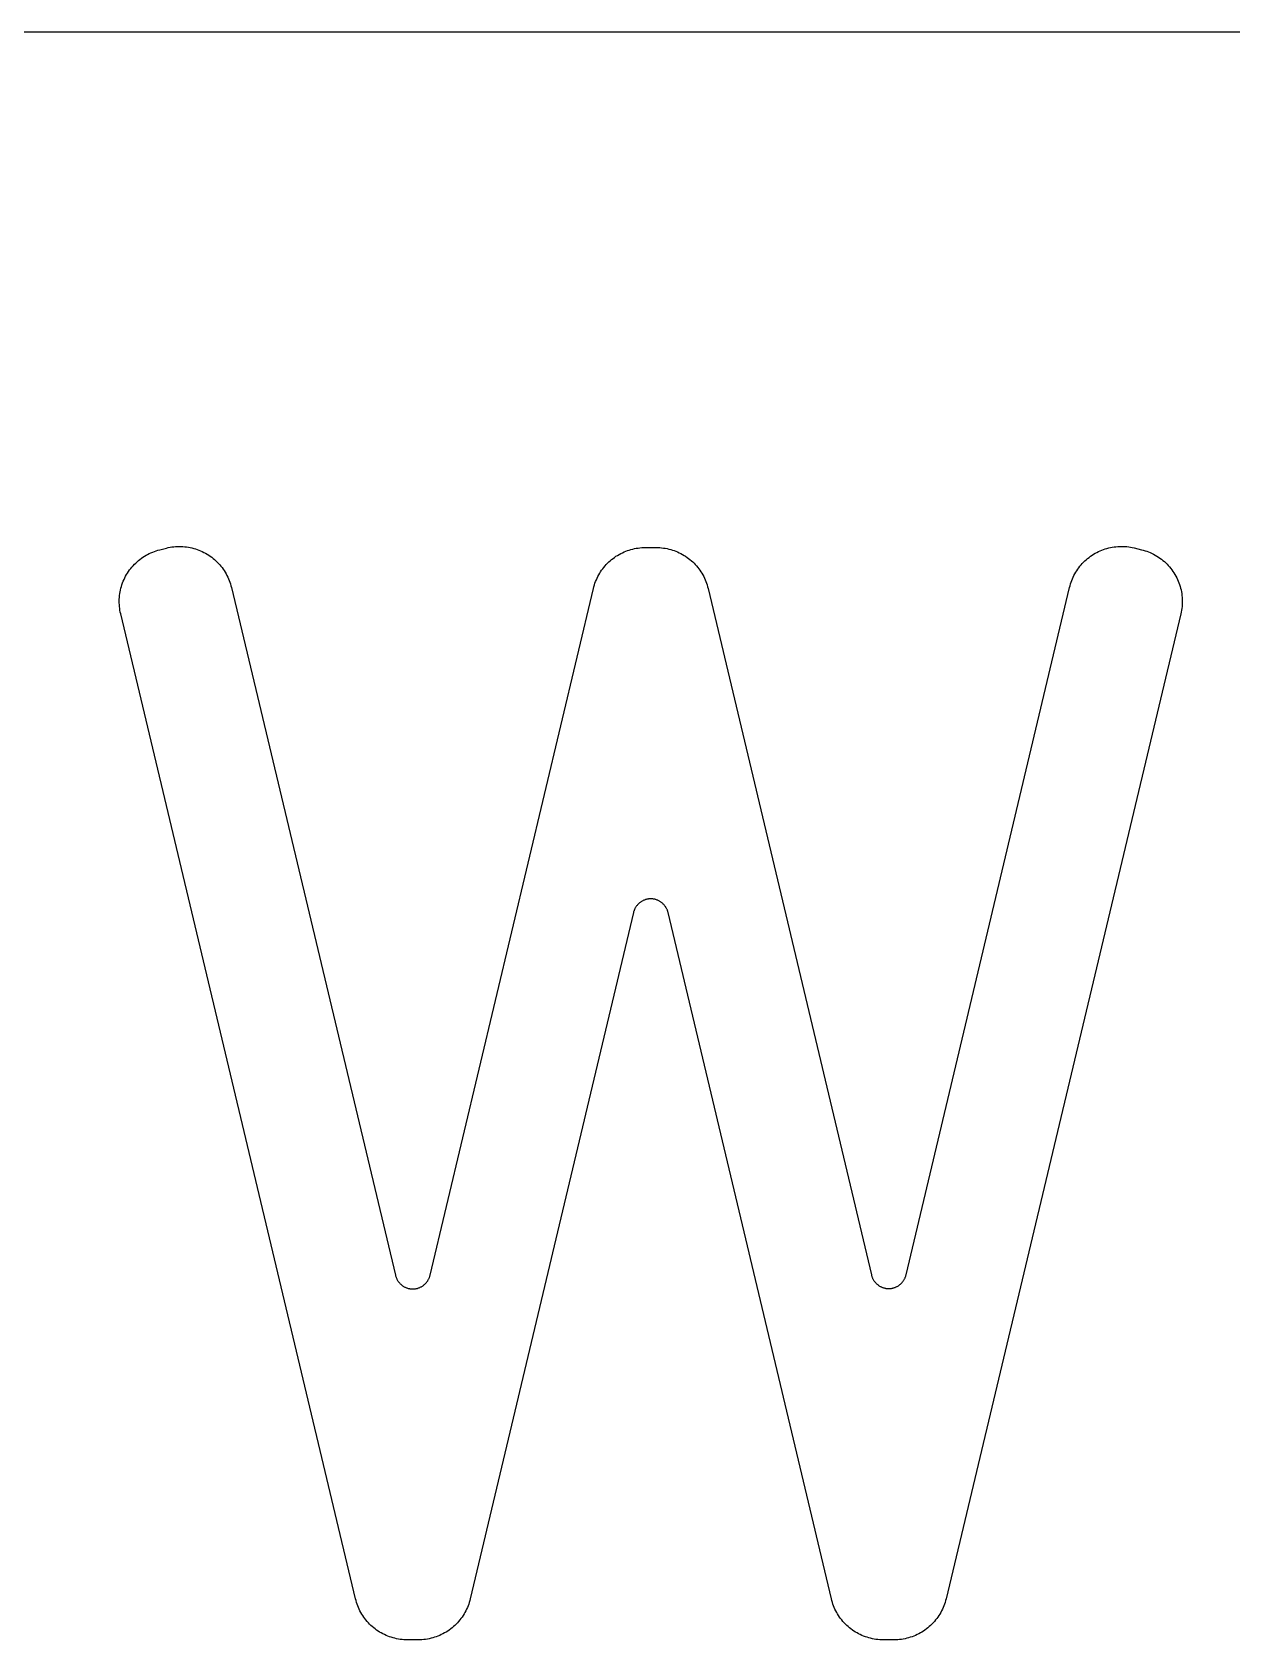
# Model space of a CAD drawing. Header units: millimetres. Extents: x -1283 to 2747, y -259 to 2557.
# Drawn here: x 1784.88 to 1809.65, y 422 to 455.21 of the extents above; entities that cross this region are included whole.
import ezdxf

# ---------------------------------------------------------------- set-up
doc = ezdxf.new("R2010")
doc.units = ezdxf.units.MM
doc.header["$MEASUREMENT"] = 0
doc.layers.add('Utwórz2D linie widoczne', color=7, linetype='Continuous', true_color=0x000000)

msp = doc.modelspace()

# ---------------------------------------------------------------- linework, layer by layer
at = {"layer": 'Utwórz2D linie widoczne'}
for p, q in [((1856.06, 455.208), (1483.06, 455.208)), ((1787.133, 444.34), (1787.165, 444.362)), ((1787.165, 444.362), (1787.197, 444.383)), ((1787.197, 444.383), (1787.23, 444.402)), ((1787.23, 444.402), (1787.263, 444.421)), ((1787.263, 444.421), (1787.297, 444.438)), ((1787.297, 444.438), (1787.332, 444.454)), ((1787.332, 444.454), (1787.367, 444.469)), ((1787.367, 444.469), (1787.403, 444.483)), ((1787.403, 444.483), (1787.439, 444.495)), ((1787.439, 444.495), (1787.475, 444.506)), ((1787.475, 444.506), (1787.512, 444.516)), ((1787.512, 444.516), (1787.652, 444.551)), ((1787.652, 444.551), (1787.689, 444.56)), ((1787.689, 444.56), (1787.726, 444.567)), ((1787.726, 444.567), (1787.764, 444.573)), ((1787.764, 444.573), (1787.801, 444.578)), ((1787.801, 444.578), (1787.839, 444.581)), ((1787.839, 444.581), (1787.877, 444.583)), ((1787.877, 444.583), (1787.915, 444.584)), ((1787.915, 444.584), (1787.953, 444.584)), ((1787.953, 444.584), (1787.991, 444.582)), ((1787.991, 444.582), (1788.028, 444.579)), ((1788.028, 444.579), (1788.066, 444.574)), ((1788.066, 444.574), (1788.104, 444.569)), ((1788.104, 444.569), (1788.141, 444.562)), ((1788.141, 444.562), (1788.178, 444.553)), ((1788.178, 444.553), (1788.215, 444.544)), ((1788.215, 444.544), (1788.251, 444.533)), ((1788.251, 444.533), (1788.287, 444.521)), ((1788.287, 444.521), (1788.322, 444.508)), ((1788.322, 444.508), (1788.357, 444.493)), ((1788.357, 444.493), (1788.392, 444.478)), ((1788.392, 444.478), (1788.426, 444.461)), ((1788.426, 444.461), (1788.459, 444.443)), ((1788.459, 444.443), (1788.492, 444.424)), ((1788.492, 444.424), (1788.524, 444.404)), ((1788.524, 444.404), (1788.555, 444.382)), ((1788.555, 444.382), (1788.586, 444.36)), ((1788.586, 444.36), (1788.616, 444.337)), ((1796.874, 444.336), (1796.904, 444.359)), ((1796.904, 444.359), (1796.935, 444.38)), ((1796.935, 444.38), (1796.967, 444.4)), ((1796.967, 444.4), (1797, 444.42)), ((1797, 444.42), (1797.033, 444.438)), ((1797.033, 444.438), (1797.067, 444.455)), ((1797.067, 444.455), (1797.101, 444.47)), ((1797.101, 444.47), (1797.136, 444.485)), ((1797.136, 444.485), (1797.171, 444.498)), ((1797.171, 444.498), (1797.207, 444.51)), ((1797.207, 444.51), (1797.243, 444.521)), ((1797.243, 444.521), (1797.28, 444.531)), ((1797.28, 444.531), (1797.317, 444.539)), ((1797.317, 444.539), (1797.354, 444.546)), ((1797.354, 444.546), (1797.391, 444.552)), ((1797.391, 444.552), (1797.429, 444.556)), ((1797.429, 444.556), (1797.467, 444.56)), ((1797.467, 444.56), (1797.504, 444.562)), ((1797.504, 444.562), (1797.542, 444.562)), ((1797.542, 444.562), (1797.765, 444.562)), ((1797.765, 444.562), (1797.803, 444.562)), ((1797.803, 444.562), (1797.841, 444.56)), ((1797.841, 444.56), (1797.878, 444.556)), ((1797.878, 444.556), (1797.916, 444.552)), ((1797.916, 444.552), (1797.953, 444.546)), ((1797.953, 444.546), (1797.99, 444.539)), ((1797.99, 444.539), (1798.027, 444.531)), ((1798.027, 444.531), (1798.064, 444.521)), ((1798.064, 444.521), (1798.1, 444.51)), ((1798.1, 444.51), (1798.136, 444.498)), ((1798.136, 444.498), (1798.171, 444.485)), ((1798.171, 444.485), (1798.206, 444.47)), ((1798.206, 444.47), (1798.24, 444.455)), ((1798.24, 444.455), (1798.274, 444.438)), ((1798.274, 444.438), (1798.307, 444.42)), ((1798.307, 444.42), (1798.34, 444.4)), ((1798.34, 444.4), (1798.372, 444.38)), ((1798.372, 444.38), (1798.403, 444.359)), ((1798.403, 444.359), (1798.434, 444.336)), ((1806.675, 444.335), (1806.705, 444.359)), ((1806.705, 444.359), (1806.735, 444.381)), ((1806.735, 444.381), (1806.766, 444.402)), ((1806.766, 444.402), (1806.798, 444.423)), ((1806.798, 444.423), (1806.831, 444.442)), ((1806.831, 444.442), (1806.864, 444.46)), ((1806.864, 444.46), (1806.898, 444.477)), ((1806.898, 444.477), (1806.932, 444.493)), ((1806.932, 444.493), (1806.967, 444.507)), ((1806.967, 444.507), (1807.002, 444.52)), ((1807.002, 444.52), (1807.038, 444.533)), ((1807.038, 444.533), (1807.074, 444.543)), ((1807.074, 444.543), (1807.11, 444.553)), ((1807.11, 444.553), (1807.147, 444.562)), ((1807.147, 444.562), (1807.184, 444.569)), ((1807.184, 444.569), (1807.221, 444.575)), ((1807.221, 444.575), (1807.259, 444.579)), ((1807.259, 444.579), (1807.296, 444.582)), ((1807.296, 444.582), (1807.334, 444.584)), ((1807.334, 444.584), (1807.372, 444.585)), ((1807.372, 444.585), (1807.41, 444.585)), ((1807.41, 444.585), (1807.447, 444.583)), ((1807.447, 444.583), (1807.485, 444.58)), ((1807.485, 444.58), (1807.522, 444.575)), ((1807.522, 444.575), (1807.56, 444.569)), ((1807.56, 444.569), (1807.597, 444.563)), ((1807.597, 444.563), (1807.634, 444.554)), ((1807.634, 444.554), (1807.787, 444.517)), ((1807.787, 444.517), (1807.824, 444.507)), ((1807.824, 444.507), (1807.861, 444.496)), ((1807.861, 444.496), (1807.897, 444.484)), ((1807.897, 444.484), (1807.933, 444.471)), ((1807.933, 444.471), (1807.969, 444.456)), ((1807.969, 444.456), (1808.004, 444.44)), ((1808.004, 444.44), (1808.038, 444.423)), ((1808.038, 444.423), (1808.072, 444.404)), ((1808.072, 444.404), (1808.105, 444.385)), ((1808.105, 444.385), (1808.137, 444.364)), ((1808.137, 444.364), (1808.169, 444.342)), ((1786.827, 444.003), (1786.847, 444.035)), ((1786.847, 444.035), (1786.868, 444.067)), ((1786.868, 444.067), (1786.89, 444.099)), ((1786.89, 444.099), (1786.913, 444.129)), ((1786.913, 444.129), (1786.938, 444.159)), ((1786.938, 444.159), (1786.963, 444.187)), ((1786.963, 444.187), (1786.989, 444.215)), ((1786.989, 444.215), (1787.016, 444.242)), ((1787.016, 444.242), (1787.044, 444.268)), ((1787.044, 444.268), (1787.073, 444.293)), ((1787.073, 444.293), (1787.103, 444.317)), ((1787.103, 444.317), (1787.133, 444.34)), ((1788.616, 444.337), (1788.645, 444.312)), ((1788.645, 444.312), (1788.673, 444.287)), ((1788.673, 444.287), (1788.7, 444.26)), ((1788.7, 444.26), (1788.726, 444.233)), ((1788.726, 444.233), (1788.752, 444.205)), ((1788.752, 444.205), (1788.776, 444.176)), ((1788.776, 444.176), (1788.799, 444.146)), ((1788.799, 444.146), (1788.822, 444.115)), ((1788.822, 444.115), (1788.843, 444.084)), ((1788.843, 444.084), (1788.863, 444.052)), ((1788.863, 444.052), (1788.882, 444.019)), ((1788.882, 444.019), (1788.9, 443.986)), ((1796.579, 443.996), (1796.598, 444.029)), ((1796.598, 444.029), (1796.618, 444.061)), ((1796.618, 444.061), (1796.639, 444.092)), ((1796.639, 444.092), (1796.661, 444.123)), ((1796.661, 444.123), (1796.684, 444.152)), ((1796.684, 444.152), (1796.709, 444.181)), ((1796.709, 444.181), (1796.734, 444.21)), ((1796.734, 444.21), (1796.76, 444.237)), ((1796.76, 444.237), (1796.787, 444.263)), ((1796.787, 444.263), (1796.815, 444.289)), ((1796.815, 444.289), (1796.844, 444.313)), ((1796.844, 444.313), (1796.874, 444.336)), ((1798.434, 444.336), (1798.463, 444.313)), ((1798.463, 444.313), (1798.492, 444.289)), ((1798.492, 444.289), (1798.52, 444.263)), ((1798.52, 444.263), (1798.547, 444.237)), ((1798.547, 444.237), (1798.573, 444.21)), ((1798.573, 444.21), (1798.599, 444.181)), ((1798.599, 444.181), (1798.623, 444.152)), ((1798.623, 444.152), (1798.646, 444.123)), ((1798.646, 444.123), (1798.668, 444.092)), ((1798.668, 444.092), (1798.689, 444.061)), ((1798.689, 444.061), (1798.71, 444.029)), ((1798.71, 444.029), (1798.728, 443.996)), ((1806.393, 443.985), (1806.411, 444.018)), ((1806.411, 444.018), (1806.43, 444.051)), ((1806.43, 444.051), (1806.45, 444.083)), ((1806.45, 444.083), (1806.471, 444.114)), ((1806.471, 444.114), (1806.493, 444.145)), ((1806.493, 444.145), (1806.516, 444.175)), ((1806.516, 444.175), (1806.54, 444.204)), ((1806.54, 444.204), (1806.565, 444.232)), ((1806.565, 444.232), (1806.591, 444.259)), ((1806.591, 444.259), (1806.618, 444.285)), ((1806.618, 444.285), (1806.646, 444.311)), ((1806.646, 444.311), (1806.675, 444.335)), ((1808.169, 444.342), (1808.2, 444.32)), ((1808.2, 444.32), (1808.23, 444.296)), ((1808.23, 444.296), (1808.259, 444.271)), ((1808.259, 444.271), (1808.287, 444.245)), ((1808.287, 444.245), (1808.314, 444.218)), ((1808.314, 444.218), (1808.341, 444.19)), ((1808.341, 444.19), (1808.366, 444.161)), ((1808.366, 444.161), (1808.391, 444.132)), ((1808.391, 444.132), (1808.414, 444.101)), ((1808.414, 444.101), (1808.436, 444.07)), ((1808.436, 444.07), (1808.457, 444.038)), ((1808.457, 444.038), (1808.478, 444.005)), ((1786.703, 443.684), (1786.711, 443.721)), ((1786.711, 443.721), (1786.722, 443.758)), ((1786.722, 443.758), (1786.733, 443.794)), ((1786.733, 443.794), (1786.746, 443.83)), ((1786.746, 443.83), (1786.76, 443.866)), ((1786.76, 443.866), (1786.775, 443.901)), ((1786.775, 443.901), (1786.791, 443.936)), ((1786.791, 443.936), (1786.809, 443.969)), ((1786.809, 443.969), (1786.827, 444.003)), ((1788.9, 443.986), (1788.917, 443.952)), ((1788.917, 443.952), (1788.932, 443.917)), ((1788.932, 443.917), (1788.947, 443.882)), ((1788.947, 443.882), (1788.96, 443.847)), ((1788.96, 443.847), (1788.972, 443.811)), ((1788.972, 443.811), (1788.982, 443.774)), ((1788.982, 443.774), (1788.992, 443.738)), ((1788.992, 443.738), (1792.381, 429.529)), ((1793.096, 429.529), (1796.47, 443.715)), ((1796.47, 443.715), (1796.479, 443.752)), ((1796.479, 443.752), (1796.49, 443.788)), ((1796.49, 443.788), (1796.501, 443.824)), ((1796.501, 443.824), (1796.514, 443.859)), ((1796.514, 443.859), (1796.529, 443.894)), ((1796.529, 443.894), (1796.544, 443.929)), ((1796.544, 443.929), (1796.561, 443.963)), ((1796.561, 443.963), (1796.579, 443.996)), ((1798.728, 443.996), (1798.746, 443.963)), ((1798.746, 443.963), (1798.763, 443.929)), ((1798.763, 443.929), (1798.778, 443.894)), ((1798.778, 443.894), (1798.793, 443.859)), ((1798.793, 443.859), (1798.806, 443.824)), ((1798.806, 443.824), (1798.818, 443.788)), ((1798.818, 443.788), (1798.828, 443.752)), ((1798.828, 443.752), (1798.838, 443.715)), ((1798.838, 443.715), (1802.209, 429.537)), ((1802.924, 429.537), (1806.302, 443.738)), ((1806.302, 443.738), (1806.311, 443.774)), ((1806.311, 443.774), (1806.322, 443.811)), ((1806.322, 443.811), (1806.333, 443.846)), ((1806.333, 443.846), (1806.347, 443.882)), ((1806.347, 443.882), (1806.361, 443.917)), ((1806.361, 443.917), (1806.376, 443.951)), ((1806.376, 443.951), (1806.393, 443.985)), ((1808.478, 444.005), (1808.496, 443.972)), ((1808.496, 443.972), (1808.514, 443.938)), ((1808.514, 443.938), (1808.531, 443.903)), ((1808.531, 443.903), (1808.546, 443.868)), ((1808.546, 443.868), (1808.56, 443.832)), ((1808.56, 443.832), (1808.573, 443.796)), ((1808.573, 443.796), (1808.584, 443.759)), ((1808.584, 443.759), (1808.595, 443.722)), ((1808.595, 443.722), (1808.604, 443.685)), ((1808.604, 443.685), (1808.611, 443.647)), ((1786.677, 443.456), (1786.678, 443.495)), ((1786.677, 443.418), (1786.677, 443.456)), ((1786.679, 443.38), (1786.677, 443.418)), ((1786.678, 443.495), (1786.68, 443.533)), ((1786.682, 443.342), (1786.679, 443.38)), ((1786.68, 443.533), (1786.684, 443.571)), ((1786.684, 443.571), (1786.689, 443.609)), ((1786.689, 443.609), (1786.695, 443.646)), ((1786.695, 443.646), (1786.703, 443.684)), ((1808.611, 443.647), (1808.618, 443.609)), ((1808.618, 443.609), (1808.623, 443.571)), ((1808.623, 443.571), (1808.627, 443.533)), ((1808.628, 443.38), (1808.625, 443.341)), ((1808.627, 443.533), (1808.629, 443.495)), ((1808.63, 443.418), (1808.628, 443.38)), ((1808.629, 443.495), (1808.63, 443.456)), ((1808.63, 443.456), (1808.63, 443.418)), ((1786.686, 443.304), (1786.682, 443.342)), ((1786.692, 443.266), (1786.686, 443.304)), ((1786.699, 443.228), (1786.692, 443.266)), ((1786.707, 443.191), (1786.699, 443.228)), ((1791.557, 422.845), (1786.707, 443.191)), ((1808.6, 443.19), (1803.751, 422.845)), ((1808.608, 443.228), (1808.6, 443.19)), ((1808.615, 443.265), (1808.608, 443.228)), ((1808.621, 443.303), (1808.615, 443.265)), ((1808.625, 443.341), (1808.621, 443.303)), ((1797.303, 437.047), (1797.299, 437.034)), ((1797.307, 437.059), (1797.303, 437.047)), ((1797.311, 437.071), (1797.307, 437.059)), ((1797.316, 437.082), (1797.311, 437.071)), ((1797.321, 437.094), (1797.316, 437.082)), ((1797.327, 437.106), (1797.321, 437.094)), ((1797.333, 437.117), (1797.327, 437.106)), ((1797.339, 437.128), (1797.333, 437.117)), ((1797.346, 437.139), (1797.339, 437.128)), ((1797.353, 437.149), (1797.346, 437.139)), ((1797.361, 437.159), (1797.353, 437.149)), ((1797.369, 437.169), (1797.361, 437.159)), ((1797.377, 437.179), (1797.369, 437.169)), ((1797.386, 437.189), (1797.377, 437.179)), ((1797.395, 437.198), (1797.386, 437.189)), ((1797.404, 437.207), (1797.395, 437.198)), ((1797.413, 437.215), (1797.404, 437.207)), ((1797.423, 437.223), (1797.413, 437.215)), ((1797.433, 437.231), (1797.423, 437.223)), ((1797.443, 437.239), (1797.433, 437.231)), ((1797.454, 437.246), (1797.443, 437.239)), ((1797.465, 437.252), (1797.454, 437.246)), ((1797.476, 437.259), (1797.465, 437.252)), ((1797.487, 437.265), (1797.476, 437.259)), ((1797.499, 437.27), (1797.487, 437.265)), ((1797.51, 437.276), (1797.499, 437.27)), ((1797.522, 437.28), (1797.51, 437.276)), ((1797.534, 437.285), (1797.522, 437.28)), ((1797.546, 437.289), (1797.534, 437.285)), ((1797.559, 437.292), (1797.546, 437.289)), ((1797.571, 437.295), (1797.559, 437.292)), ((1797.584, 437.298), (1797.571, 437.295)), ((1797.596, 437.3), (1797.584, 437.298)), ((1797.609, 437.302), (1797.596, 437.3)), ((1797.621, 437.303), (1797.609, 437.302)), ((1797.634, 437.304), (1797.621, 437.303)), ((1797.647, 437.304), (1797.634, 437.304)), ((1797.66, 437.304), (1797.647, 437.304)), ((1797.673, 437.304), (1797.66, 437.304)), ((1797.685, 437.303), (1797.673, 437.304)), ((1797.698, 437.302), (1797.685, 437.303)), ((1797.711, 437.3), (1797.698, 437.302)), ((1797.723, 437.298), (1797.711, 437.3)), ((1797.736, 437.295), (1797.723, 437.298)), ((1797.748, 437.292), (1797.736, 437.295)), ((1797.76, 437.289), (1797.748, 437.292)), ((1797.772, 437.285), (1797.76, 437.289)), ((1797.784, 437.28), (1797.772, 437.285)), ((1797.796, 437.276), (1797.784, 437.28)), ((1797.808, 437.27), (1797.796, 437.276)), ((1797.819, 437.265), (1797.808, 437.27)), ((1797.831, 437.259), (1797.819, 437.265)), ((1797.842, 437.252), (1797.831, 437.259)), ((1797.853, 437.246), (1797.842, 437.252)), ((1797.863, 437.239), (1797.853, 437.246)), ((1797.874, 437.231), (1797.863, 437.239)), ((1797.884, 437.223), (1797.874, 437.231)), ((1797.893, 437.215), (1797.884, 437.223)), ((1797.903, 437.207), (1797.893, 437.215)), ((1797.912, 437.198), (1797.903, 437.207)), ((1797.921, 437.189), (1797.912, 437.198)), ((1797.93, 437.179), (1797.921, 437.189)), ((1797.938, 437.169), (1797.93, 437.179)), ((1797.946, 437.159), (1797.938, 437.169)), ((1797.953, 437.149), (1797.946, 437.159)), ((1797.961, 437.139), (1797.953, 437.149)), ((1797.967, 437.128), (1797.961, 437.139)), ((1797.974, 437.117), (1797.967, 437.128)), ((1797.98, 437.106), (1797.974, 437.117)), ((1797.986, 437.094), (1797.98, 437.106)), ((1797.991, 437.082), (1797.986, 437.094)), ((1797.996, 437.071), (1797.991, 437.082)), ((1798, 437.059), (1797.996, 437.071)), ((1798.004, 437.047), (1798, 437.059)), ((1798.008, 437.034), (1798.004, 437.047)), ((1797.296, 437.022), (1793.925, 422.845)), ((1797.299, 437.034), (1797.296, 437.022)), ((1798.011, 437.022), (1798.008, 437.034)), ((1801.383, 422.845), (1798.011, 437.022)), ((1792.381, 429.529), (1792.384, 429.517)), ((1792.384, 429.517), (1792.388, 429.505)), ((1792.388, 429.505), (1792.392, 429.492)), ((1792.392, 429.492), (1792.396, 429.48)), ((1792.396, 429.48), (1792.401, 429.469)), ((1792.401, 429.469), (1792.406, 429.457)), ((1792.406, 429.457), (1792.412, 429.446)), ((1792.412, 429.446), (1792.418, 429.434)), ((1792.418, 429.434), (1792.424, 429.423)), ((1792.424, 429.423), (1792.431, 429.413)), ((1792.431, 429.413), (1792.438, 429.402)), ((1793.038, 429.402), (1793.046, 429.413)), ((1793.046, 429.413), (1793.052, 429.424)), ((1793.052, 429.424), (1793.059, 429.435)), ((1793.059, 429.435), (1793.065, 429.446)), ((1793.065, 429.446), (1793.07, 429.457)), ((1793.07, 429.457), (1793.076, 429.469)), ((1793.076, 429.469), (1793.081, 429.481)), ((1793.081, 429.481), (1793.085, 429.493)), ((1793.085, 429.493), (1793.089, 429.505)), ((1793.089, 429.505), (1793.093, 429.517)), ((1793.093, 429.517), (1793.096, 429.529)), ((1802.209, 429.537), (1802.213, 429.525)), ((1802.213, 429.525), (1802.216, 429.513)), ((1802.216, 429.513), (1802.22, 429.5)), ((1802.22, 429.5), (1802.225, 429.488)), ((1802.225, 429.488), (1802.229, 429.477)), ((1802.229, 429.477), (1802.235, 429.465)), ((1802.235, 429.465), (1802.24, 429.454)), ((1802.24, 429.454), (1802.246, 429.442)), ((1802.246, 429.442), (1802.253, 429.431)), ((1802.253, 429.431), (1802.26, 429.42)), ((1802.26, 429.42), (1802.267, 429.41)), ((1802.267, 429.41), (1802.274, 429.4)), ((1802.859, 429.4), (1802.867, 429.41)), ((1802.867, 429.41), (1802.874, 429.42)), ((1802.874, 429.42), (1802.881, 429.431)), ((1802.881, 429.431), (1802.887, 429.442)), ((1802.887, 429.442), (1802.893, 429.454)), ((1802.893, 429.454), (1802.899, 429.465)), ((1802.899, 429.465), (1802.904, 429.477)), ((1802.904, 429.477), (1802.909, 429.488)), ((1802.909, 429.488), (1802.914, 429.5)), ((1802.914, 429.5), (1802.918, 429.513)), ((1802.918, 429.513), (1802.921, 429.525)), ((1802.921, 429.525), (1802.924, 429.537)), ((1792.438, 429.402), (1792.446, 429.392)), ((1792.446, 429.392), (1792.454, 429.382)), ((1792.454, 429.382), (1792.462, 429.372)), ((1792.462, 429.372), (1792.471, 429.363)), ((1792.471, 429.363), (1792.48, 429.353)), ((1792.48, 429.353), (1792.489, 429.345)), ((1792.489, 429.345), (1792.498, 429.336)), ((1792.498, 429.336), (1792.508, 429.328)), ((1792.508, 429.328), (1792.518, 429.32)), ((1792.518, 429.32), (1792.529, 429.313)), ((1792.529, 429.313), (1792.539, 429.306)), ((1792.539, 429.306), (1792.55, 429.299)), ((1792.55, 429.299), (1792.561, 429.292)), ((1792.561, 429.292), (1792.572, 429.286)), ((1792.572, 429.286), (1792.584, 429.281)), ((1792.584, 429.281), (1792.596, 429.276)), ((1792.596, 429.276), (1792.607, 429.271)), ((1792.607, 429.271), (1792.619, 429.267)), ((1792.619, 429.267), (1792.632, 429.263)), ((1792.632, 429.263), (1792.644, 429.259)), ((1792.644, 429.259), (1792.656, 429.256)), ((1792.656, 429.256), (1792.669, 429.254)), ((1792.669, 429.254), (1792.681, 429.251)), ((1792.681, 429.251), (1792.694, 429.25)), ((1792.694, 429.25), (1792.707, 429.248)), ((1792.707, 429.248), (1792.719, 429.247)), ((1792.719, 429.247), (1792.732, 429.247)), ((1792.732, 429.247), (1792.745, 429.247)), ((1792.745, 429.247), (1792.758, 429.247)), ((1792.758, 429.247), (1792.77, 429.248)), ((1792.77, 429.248), (1792.783, 429.25)), ((1792.783, 429.25), (1792.796, 429.251)), ((1792.796, 429.251), (1792.808, 429.254)), ((1792.808, 429.254), (1792.821, 429.256)), ((1792.821, 429.256), (1792.833, 429.259)), ((1792.833, 429.259), (1792.845, 429.263)), ((1792.845, 429.263), (1792.857, 429.267)), ((1792.857, 429.267), (1792.869, 429.271)), ((1792.869, 429.271), (1792.881, 429.276)), ((1792.881, 429.276), (1792.893, 429.281)), ((1792.893, 429.281), (1792.904, 429.287)), ((1792.904, 429.287), (1792.916, 429.293)), ((1792.916, 429.293), (1792.927, 429.299)), ((1792.927, 429.299), (1792.938, 429.306)), ((1792.938, 429.306), (1792.948, 429.313)), ((1792.948, 429.313), (1792.959, 429.32)), ((1792.959, 429.32), (1792.969, 429.328)), ((1792.969, 429.328), (1792.978, 429.336)), ((1792.978, 429.336), (1792.988, 429.345)), ((1792.988, 429.345), (1792.997, 429.354)), ((1792.997, 429.354), (1793.006, 429.363)), ((1793.006, 429.363), (1793.015, 429.372)), ((1793.015, 429.372), (1793.023, 429.382)), ((1793.023, 429.382), (1793.031, 429.392)), ((1793.031, 429.392), (1793.038, 429.402)), ((1802.274, 429.4), (1802.282, 429.39)), ((1802.282, 429.39), (1802.291, 429.38)), ((1802.291, 429.38), (1802.299, 429.37)), ((1802.299, 429.37), (1802.308, 429.361)), ((1802.308, 429.361), (1802.317, 429.352)), ((1802.317, 429.352), (1802.327, 429.344)), ((1802.327, 429.344), (1802.337, 429.336)), ((1802.337, 429.336), (1802.347, 429.328)), ((1802.347, 429.328), (1802.357, 429.32)), ((1802.357, 429.32), (1802.368, 429.313)), ((1802.368, 429.313), (1802.378, 429.307)), ((1802.378, 429.307), (1802.389, 429.3)), ((1802.389, 429.3), (1802.401, 429.294)), ((1802.401, 429.294), (1802.412, 429.289)), ((1802.412, 429.289), (1802.424, 429.284)), ((1802.424, 429.284), (1802.436, 429.279)), ((1802.436, 429.279), (1802.448, 429.274)), ((1802.448, 429.274), (1802.46, 429.271)), ((1802.46, 429.271), (1802.472, 429.267)), ((1802.472, 429.267), (1802.485, 429.264)), ((1802.485, 429.264), (1802.497, 429.261)), ((1802.497, 429.261), (1802.51, 429.259)), ((1802.51, 429.259), (1802.522, 429.257)), ((1802.522, 429.257), (1802.535, 429.256)), ((1802.535, 429.256), (1802.548, 429.255)), ((1802.548, 429.255), (1802.56, 429.255)), ((1802.56, 429.255), (1802.573, 429.255)), ((1802.573, 429.255), (1802.586, 429.255)), ((1802.586, 429.255), (1802.599, 429.256)), ((1802.599, 429.256), (1802.611, 429.257)), ((1802.611, 429.257), (1802.624, 429.259)), ((1802.624, 429.259), (1802.637, 429.261)), ((1802.637, 429.261), (1802.649, 429.264)), ((1802.649, 429.264), (1802.662, 429.267)), ((1802.662, 429.267), (1802.674, 429.271)), ((1802.674, 429.271), (1802.686, 429.274)), ((1802.686, 429.274), (1802.698, 429.279)), ((1802.698, 429.279), (1802.71, 429.284)), ((1802.71, 429.284), (1802.721, 429.289)), ((1802.721, 429.289), (1802.733, 429.294)), ((1802.733, 429.294), (1802.744, 429.3)), ((1802.744, 429.3), (1802.755, 429.307)), ((1802.755, 429.307), (1802.766, 429.313)), ((1802.766, 429.313), (1802.777, 429.32)), ((1802.777, 429.32), (1802.787, 429.328)), ((1802.787, 429.328), (1802.797, 429.336)), ((1802.797, 429.336), (1802.807, 429.344)), ((1802.807, 429.344), (1802.816, 429.352)), ((1802.816, 429.352), (1802.826, 429.361)), ((1802.826, 429.361), (1802.835, 429.37)), ((1802.835, 429.37), (1802.843, 429.38)), ((1802.843, 429.38), (1802.851, 429.39)), ((1802.851, 429.39), (1802.859, 429.4)), ((1791.566, 422.808), (1791.557, 422.845)), ((1791.577, 422.772), (1791.566, 422.808)), ((1791.589, 422.736), (1791.577, 422.772)), ((1793.905, 422.772), (1793.893, 422.737)), ((1793.916, 422.809), (1793.905, 422.772)), ((1793.925, 422.845), (1793.916, 422.809)), ((1801.392, 422.809), (1801.383, 422.845)), ((1801.403, 422.772), (1801.392, 422.809)), ((1801.414, 422.737), (1801.403, 422.772)), ((1803.731, 422.772), (1803.719, 422.736)), ((1803.742, 422.808), (1803.731, 422.772)), ((1803.751, 422.845), (1803.742, 422.808)), ((1791.602, 422.701), (1791.589, 422.736)), ((1791.616, 422.666), (1791.602, 422.701)), ((1791.631, 422.631), (1791.616, 422.666)), ((1791.648, 422.597), (1791.631, 422.631)), ((1791.666, 422.564), (1791.648, 422.597)), ((1791.685, 422.531), (1791.666, 422.564)), ((1791.705, 422.499), (1791.685, 422.531)), ((1791.726, 422.468), (1791.705, 422.499)), ((1791.748, 422.437), (1791.726, 422.468)), ((1791.772, 422.408), (1791.748, 422.437)), ((1793.734, 422.438), (1793.71, 422.408)), ((1793.756, 422.468), (1793.734, 422.438)), ((1793.777, 422.5), (1793.756, 422.468)), ((1793.797, 422.532), (1793.777, 422.5)), ((1793.816, 422.564), (1793.797, 422.532)), ((1793.834, 422.598), (1793.816, 422.564)), ((1793.85, 422.632), (1793.834, 422.598)), ((1793.866, 422.666), (1793.85, 422.632)), ((1793.88, 422.701), (1793.866, 422.666)), ((1793.893, 422.737), (1793.88, 422.701)), ((1801.427, 422.701), (1801.414, 422.737)), ((1801.442, 422.666), (1801.427, 422.701)), ((1801.457, 422.632), (1801.442, 422.666)), ((1801.474, 422.598), (1801.457, 422.632)), ((1801.492, 422.564), (1801.474, 422.598)), ((1801.511, 422.532), (1801.492, 422.564)), ((1801.531, 422.5), (1801.511, 422.532)), ((1801.552, 422.468), (1801.531, 422.5)), ((1801.574, 422.438), (1801.552, 422.468)), ((1801.597, 422.408), (1801.574, 422.438)), ((1803.559, 422.437), (1803.536, 422.408)), ((1803.582, 422.468), (1803.559, 422.437)), ((1803.603, 422.499), (1803.582, 422.468)), ((1803.623, 422.531), (1803.603, 422.499)), ((1803.642, 422.564), (1803.623, 422.531)), ((1803.66, 422.597), (1803.642, 422.564)), ((1803.676, 422.631), (1803.66, 422.597)), ((1803.692, 422.666), (1803.676, 422.631)), ((1803.706, 422.701), (1803.692, 422.666)), ((1803.719, 422.736), (1803.706, 422.701)), ((1791.796, 422.379), (1791.772, 422.408)), ((1791.821, 422.35), (1791.796, 422.379)), ((1791.847, 422.323), (1791.821, 422.35)), ((1791.874, 422.297), (1791.847, 422.323)), ((1791.902, 422.271), (1791.874, 422.297)), ((1791.931, 422.247), (1791.902, 422.271)), ((1791.961, 422.224), (1791.931, 422.247)), ((1791.991, 422.201), (1791.961, 422.224)), ((1792.022, 422.18), (1791.991, 422.201)), ((1792.054, 422.16), (1792.022, 422.18)), ((1792.087, 422.14), (1792.054, 422.16)), ((1792.12, 422.122), (1792.087, 422.14)), ((1792.154, 422.106), (1792.12, 422.122)), ((1792.188, 422.09), (1792.154, 422.106)), ((1793.328, 422.106), (1793.294, 422.09)), ((1793.362, 422.123), (1793.328, 422.106)), ((1793.395, 422.141), (1793.362, 422.123)), ((1793.428, 422.16), (1793.395, 422.141)), ((1793.459, 422.18), (1793.428, 422.16)), ((1793.491, 422.201), (1793.459, 422.18)), ((1793.521, 422.224), (1793.491, 422.201)), ((1793.551, 422.247), (1793.521, 422.224)), ((1793.58, 422.272), (1793.551, 422.247)), ((1793.608, 422.297), (1793.58, 422.272)), ((1793.635, 422.323), (1793.608, 422.297)), ((1793.661, 422.351), (1793.635, 422.323)), ((1793.686, 422.379), (1793.661, 422.351)), ((1793.71, 422.408), (1793.686, 422.379)), ((1801.622, 422.379), (1801.597, 422.408)), ((1801.647, 422.351), (1801.622, 422.379)), ((1801.673, 422.323), (1801.647, 422.351)), ((1801.7, 422.297), (1801.673, 422.323)), ((1801.728, 422.272), (1801.7, 422.297)), ((1801.757, 422.247), (1801.728, 422.272)), ((1801.787, 422.224), (1801.757, 422.247)), ((1801.817, 422.201), (1801.787, 422.224)), ((1801.848, 422.18), (1801.817, 422.201)), ((1801.88, 422.16), (1801.848, 422.18)), ((1801.913, 422.141), (1801.88, 422.16)), ((1801.946, 422.123), (1801.913, 422.141)), ((1801.98, 422.106), (1801.946, 422.123)), ((1802.014, 422.09), (1801.98, 422.106)), ((1803.154, 422.106), (1803.119, 422.09)), ((1803.188, 422.122), (1803.154, 422.106)), ((1803.221, 422.14), (1803.188, 422.122)), ((1803.253, 422.16), (1803.221, 422.14)), ((1803.285, 422.18), (1803.253, 422.16)), ((1803.316, 422.201), (1803.285, 422.18)), ((1803.347, 422.224), (1803.316, 422.201)), ((1803.377, 422.247), (1803.347, 422.224)), ((1803.405, 422.271), (1803.377, 422.247)), ((1803.433, 422.297), (1803.405, 422.271)), ((1803.46, 422.323), (1803.433, 422.297)), ((1803.487, 422.35), (1803.46, 422.323)), ((1803.512, 422.379), (1803.487, 422.35)), ((1803.536, 422.408), (1803.512, 422.379)), ((1792.223, 422.075), (1792.188, 422.09)), ((1792.259, 422.062), (1792.223, 422.075)), ((1792.294, 422.05), (1792.259, 422.062)), ((1792.331, 422.039), (1792.294, 422.05)), ((1792.367, 422.03), (1792.331, 422.039)), ((1792.404, 422.021), (1792.367, 422.03)), ((1792.441, 422.014), (1792.404, 422.021)), ((1792.478, 422.008), (1792.441, 422.014)), ((1792.516, 422.004), (1792.478, 422.008)), ((1792.554, 422.001), (1792.516, 422.004)), ((1792.591, 421.999), (1792.554, 422.001)), ((1792.629, 421.998), (1792.591, 421.999)), ((1792.853, 421.998), (1792.629, 421.998)), ((1792.89, 421.999), (1792.853, 421.998)), ((1792.928, 422.001), (1792.89, 421.999)), ((1792.966, 422.004), (1792.928, 422.001)), ((1793.003, 422.008), (1792.966, 422.004)), ((1793.041, 422.014), (1793.003, 422.008)), ((1793.078, 422.021), (1793.041, 422.014)), ((1793.115, 422.03), (1793.078, 422.021)), ((1793.151, 422.039), (1793.115, 422.03)), ((1793.187, 422.05), (1793.151, 422.039)), ((1793.223, 422.062), (1793.187, 422.05)), ((1793.259, 422.075), (1793.223, 422.062)), ((1793.294, 422.09), (1793.259, 422.075)), ((1802.049, 422.075), (1802.014, 422.09)), ((1802.084, 422.062), (1802.049, 422.075)), ((1802.12, 422.05), (1802.084, 422.062)), ((1802.156, 422.039), (1802.12, 422.05)), ((1802.193, 422.03), (1802.156, 422.039)), ((1802.23, 422.021), (1802.193, 422.03)), ((1802.267, 422.014), (1802.23, 422.021)), ((1802.304, 422.008), (1802.267, 422.014)), ((1802.342, 422.004), (1802.304, 422.008)), ((1802.38, 422.001), (1802.342, 422.004)), ((1802.417, 421.999), (1802.38, 422.001)), ((1802.455, 421.998), (1802.417, 421.999)), ((1802.679, 421.998), (1802.455, 421.998)), ((1802.716, 421.999), (1802.679, 421.998)), ((1802.754, 422.001), (1802.716, 421.999)), ((1802.792, 422.004), (1802.754, 422.001)), ((1802.829, 422.008), (1802.792, 422.004)), ((1802.867, 422.014), (1802.829, 422.008)), ((1802.904, 422.021), (1802.867, 422.014)), ((1802.941, 422.03), (1802.904, 422.021)), ((1802.977, 422.039), (1802.941, 422.03)), ((1803.013, 422.05), (1802.977, 422.039)), ((1803.049, 422.062), (1803.013, 422.05)), ((1803.084, 422.075), (1803.049, 422.062)), ((1803.119, 422.09), (1803.084, 422.075))]:
    msp.add_line(p, q, dxfattribs=at)

doc.saveas('drawing.dxf')
